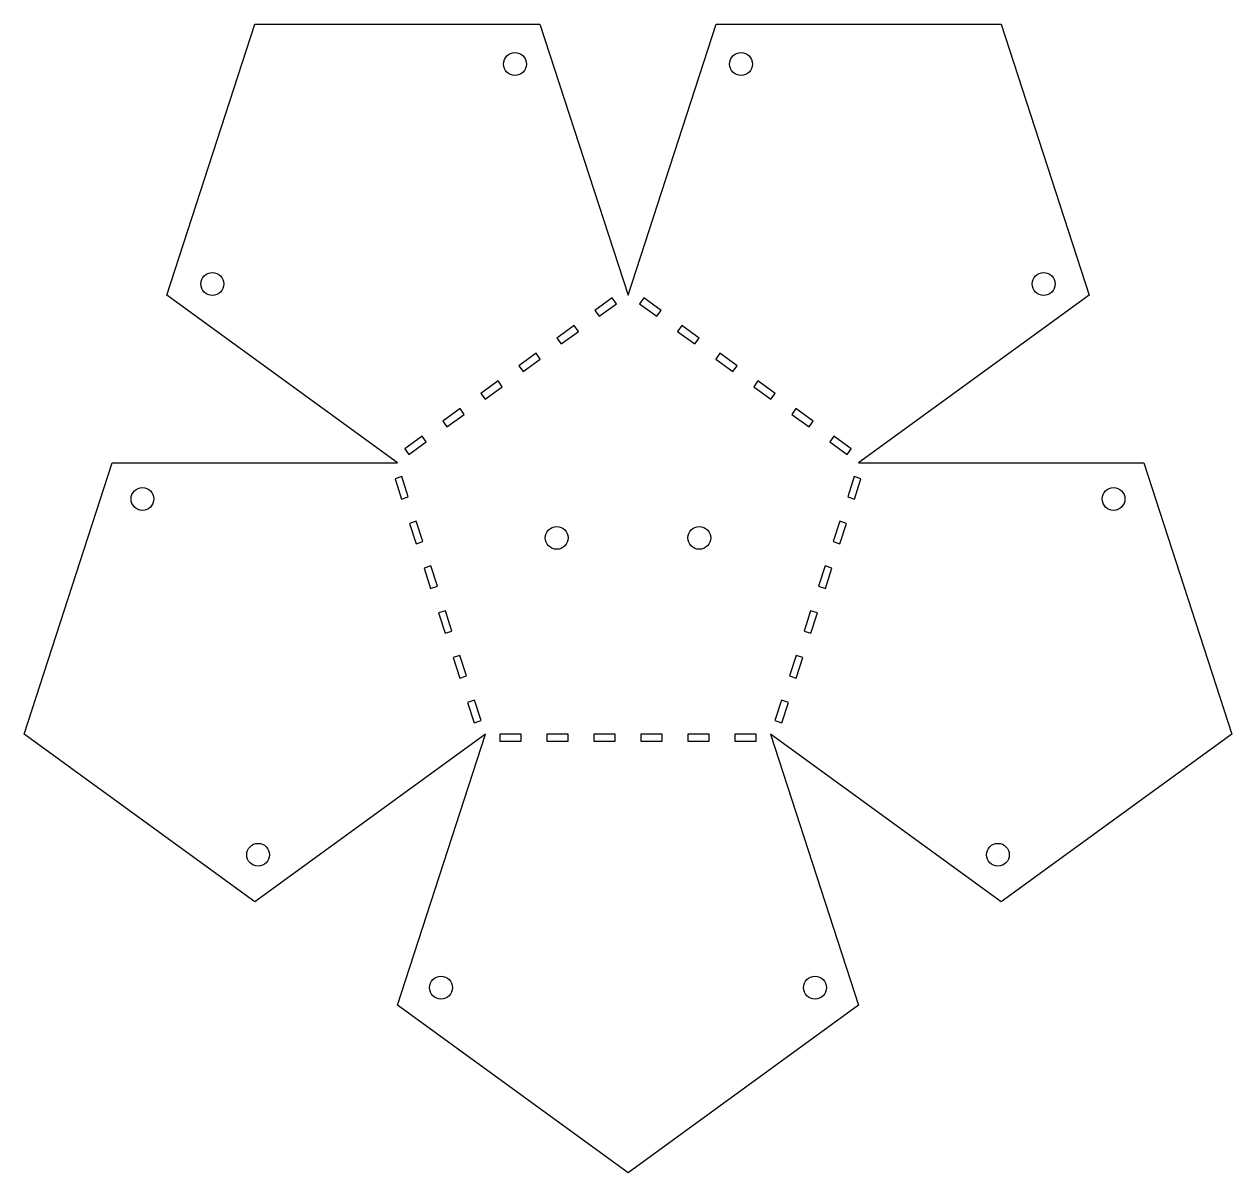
# Model space of a CAD drawing. Extents: x 115 to 285, y -89 to 72.
import ezdxf

# ---------------------------------------------------------------- set-up
doc = ezdxf.new("R2010")
doc.units = 0
doc.layers.get('0').update_dxf_attribs({"linetype": 'continuous'})

# ---------------------------------------------------------------- blocks, each defined once
blk = doc.blocks.new('POCKET001_CS')
at = {"color": 0}
for points in [[(167.64, 10.51), (135.28, 34.03), (147.64, 72.07), (187.64, 72.07), (200, 34.03), (212.36, 72.07), (252.36, 72.07), (264.72, 34.03), (232.36, 10.51), (272.36, 10.51), (284.72, -27.53), (252.36, -51.04), (220, -27.53), (232.36, -65.57), (200, -89.08), (167.64, -65.57), (180, -27.53), (147.64, -51.04), (115.28, -27.53), (127.64, 10.51)], [(197.79, 33.66), (195.37, 31.9), (195.95, 31.09), (198.38, 32.85)], [(204.63, 31.9), (202.21, 33.66), (201.62, 32.85), (204.05, 31.09)], [(192.45, 29.78), (190.03, 28.02), (190.62, 27.21), (193.04, 28.97)], [(209.97, 28.02), (207.55, 29.78), (206.96, 28.97), (209.38, 27.21)], [(187.12, 25.9), (184.69, 24.14), (185.28, 23.33), (187.7, 25.09)], [(215.31, 24.14), (212.88, 25.9), (212.3, 25.09), (214.72, 23.33)], [(181.78, 22.02), (179.35, 20.26), (179.94, 19.45), (182.36, 21.21)], [(220.65, 20.26), (218.22, 22.02), (217.64, 21.21), (220.06, 19.45)], [(176.44, 18.14), (174.01, 16.38), (174.6, 15.57), (177.02, 17.33)], [(225.99, 16.38), (223.56, 18.14), (222.98, 17.33), (225.4, 15.57)], [(171.1, 14.26), (168.67, 12.5), (169.26, 11.69), (171.68, 13.45)], [(231.33, 12.5), (228.9, 14.26), (228.32, 13.45), (230.74, 11.69)], [(168.23, 5.45), (169.18, 5.76), (168.26, 8.61), (167.31, 8.3)], [(231.77, 5.45), (232.69, 8.3), (231.74, 8.61), (230.82, 5.76)], [(170.27, -0.83), (171.22, -0.52), (170.3, 2.34), (169.35, 2.03)], [(229.73, -0.83), (230.65, 2.03), (229.7, 2.34), (228.78, -0.52)], [(172.31, -7.1), (173.26, -6.79), (172.34, -3.94), (171.39, -4.25)], [(227.69, -7.1), (228.61, -4.25), (227.66, -3.94), (226.74, -6.79)], [(174.35, -13.38), (175.3, -13.07), (174.38, -10.22), (173.42, -10.53)], [(225.65, -13.38), (226.58, -10.53), (225.62, -10.22), (224.7, -13.07)], [(176.39, -19.66), (177.34, -19.35), (176.42, -16.5), (175.46, -16.8)], [(223.61, -19.66), (224.54, -16.8), (223.58, -16.5), (222.66, -19.35)], [(178.43, -25.93), (179.38, -25.63), (178.45, -22.77), (177.5, -23.08)], [(221.57, -25.93), (222.5, -23.08), (221.55, -22.77), (220.62, -25.63)], [(182, -28.53), (185, -28.53), (185, -27.53), (182, -27.53)], [(188.6, -28.53), (191.6, -28.53), (191.6, -27.53), (188.6, -27.53)], [(195.2, -28.53), (198.2, -28.53), (198.2, -27.53), (195.2, -27.53)], [(201.8, -28.53), (204.8, -28.53), (204.8, -27.53), (201.8, -27.53)], [(208.4, -28.53), (211.4, -28.53), (211.4, -27.53), (208.4, -27.53)], [(215, -28.53), (218, -28.53), (218, -27.53), (215, -27.53)]]:
    blk.add_lwpolyline(points, close=True, dxfattribs=at)
for centre in [(184.14, 66.47, -2), (215.86, 66.47, -2), (141.68, 35.62, -2), (258.32, 35.62, -2), (131.88, 5.46, -2), (268.12, 5.46, -2), (190, 0, -2), (210, 0, -2), (148.1, -44.46, -2), (251.9, -44.46, -2), (173.76, -63.1, -2), (226.24, -63.1, -2)]:
    blk.add_circle(centre, 1.6, dxfattribs=at)

msp = doc.modelspace()

# ---------------------------------------------------------------- block references
at = {"color": 0}
msp.add_blockref('POCKET001_CS', (0, 0), dxfattribs=at)

doc.saveas('drawing.dxf')
